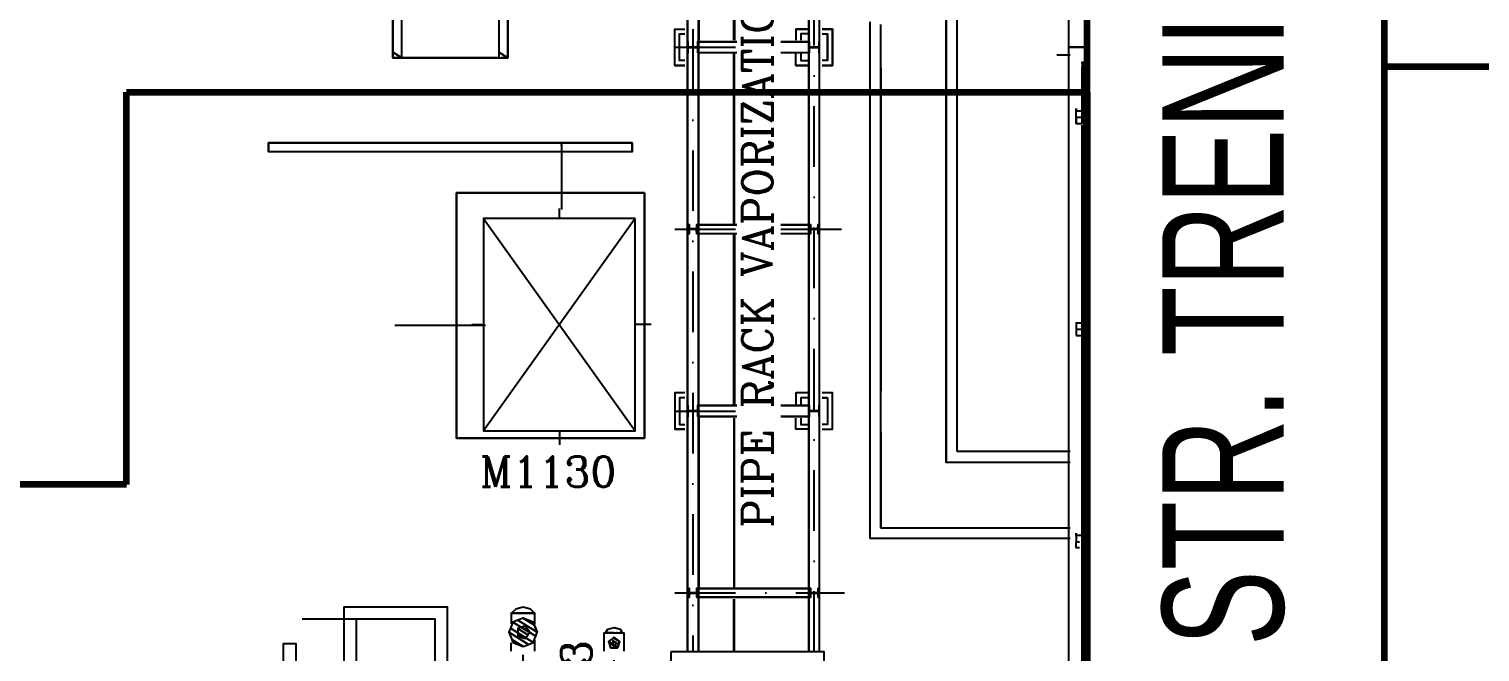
# Model space of a CAD drawing. Extents: x -57244 to 324435, y 15553 to 159369.
# Drawn here: x 30726 to 54649, y 62298 to 72573 of the extents above; entities that cross this region are included whole.
import ezdxf
from ezdxf.enums import TextEntityAlignment as Align

# ---------------------------------------------------------------- set-up
doc = ezdxf.new("R2010")
doc.units = 0
doc.header["$LTSCALE"] = 2000
doc.header["$MEASUREMENT"] = 0
doc.linetypes.add('DASHDOT', pattern=[1, 0.5, -0.25, 0, -0.25])
doc.layers.add('AREE PDL', color=7, linetype='CONTINUOUS', lineweight=100)
doc.layers.add('BASE', color=253, linetype='CONTINUOUS')
doc.layers.add('SCRITTE', color=7, linetype='CONTINUOUS')
doc.styles.add('ROMANC', font='ROMANC', dxfattribs={"height": 0.2})
doc.styles.add('TXT', font='TXT', dxfattribs={"height": 0.2})

msp = doc.modelspace()

# ---------------------------------------------------------------- linework, layer by layer
at = {"layer": 'AREE PDL'}
for p, q in [((53072, 102336), (53072, 71498)), ((48172, 71534), (48172, 89198)), ((68012, 71949), (53072, 71949)), ((32332, 65062), (32332, 71534)), ((32332, 71534), (48172, 71534)), ((48172, 71534), (48172, 24078)), ((32332, 65062), (18795, 65061))]:
    msp.add_line(p, q, dxfattribs=at)
msp.add_lwpolyline([(53072, 71949), (53072, 53837), (77752, 53837), (77752, 71949)], close=True, dxfattribs=at)
at = {"layer": 'BASE', "linetype": 'DASHDOT'}
for p, q in [((41672, 84573), (41672, 62299)), ((43672, 62299), (43672, 84638)), ((41372, 72273), (42395, 72273)), ((47672, 72148), (47891, 72148)), ((39472, 69453), (39472, 69615)), ((41372, 69273), (42395, 69273)), ((43121, 69273), (44174, 69273)), ((38026, 67698), (38197, 67698)), ((40985, 67698), (40728, 67698)), ((41372, 66273), (42395, 66273)), ((39472, 65928), (39472, 65714)), ((41372, 63273), (44174, 63273)), ((38872, 59251), (38872, 63128)), ((40372, 61162), (40372, 62789))]:
    msp.add_line(p, q, dxfattribs=at)
at = {"layer": 'BASE', "linetype": 'Continuous'}
for p, q in [((41582, 84270), (41582, 62299)), ((41762, 62299), (41762, 84270)), ((43582, 62299), (43582, 84270)), ((43582, 84270), (43582, 62299)), ((43762, 62299), (43762, 84270)), ((42358, 72983), (42358, 72391)), ((45847, 72979), (45847, 65423)), ((46027, 65603), (46027, 72979)), ((41452, 72053), (41452, 72493)), ((43372, 72573), (43575, 72573)), ((43892, 72053), (43892, 72493)), ((44592, 72692), (44592, 65873)), ((44772, 65928), (44772, 72646)), ((48172, 72572), (48172, 72274)), ((48172, 72301), (48172, 72572)), ((48172, 72572), (48172, 72301)), ((41758, 72363), (42395, 72363)), ((41758, 72363), (41758, 72183)), ((41758, 72270), (41758, 72183)), ((43121, 72363), (43587, 72363)), ((47891, 72274), (47872, 72274)), ((47891, 72274), (47872, 72274)), ((47891, 72274), (48172, 72274)), ((48172, 72274), (47891, 72274)), ((47891, 72274), (48172, 72274)), ((48172, 72030), (48172, 72274)), ((48172, 72030), (48172, 72256)), ((48172, 72030), (48172, 72256)), ((38468, 72098), (36886, 72098)), ((36886, 72098), (38468, 72098)), ((41768, 69363), (41768, 72165)), ((41768, 69363), (41768, 72165)), ((42348, 72165), (42348, 69363)), ((42348, 69363), (42348, 72165)), ((42358, 69363), (42358, 72165)), ((42358, 69363), (42358, 72165)), ((48158, 72010), (48104, 72006)), ((48117, 72023), (48117, 72007)), ((48163, 72020), (48127, 72023)), ((48163, 72011), (48163, 72019)), ((48163, 72010), (48163, 71965)), ((48169, 72012), (48169, 71963)), ((41372, 71973), (41541, 71973)), ((43372, 71973), (43575, 71973)), ((44772, 71932), (44772, 66598)), ((44772, 71932), (44772, 66598)), ((48104, 72006), (48089, 72002)), ((48089, 72002), (48089, 71972)), ((48089, 71972), (48089, 71171)), ((48092, 72002), (48092, 71972)), ((48092, 71972), (48092, 71951)), ((48092, 71951), (48092, 71126)), ((48104, 71969), (48104, 72005)), ((48105, 71969), (48160, 71966)), ((48112, 71969), (48112, 72002)), ((48112, 71972), (48112, 71969)), ((48161, 71955), (48126, 71952)), ((48158, 72009), (48158, 71966)), ((48160, 71955), (48160, 71965)), ((48163, 71956), (48163, 71964)), ((48163, 60202), (48163, 71955)), ((48169, 71958), (48169, 71962)), ((48169, 71962), (48169, 71958)), ((47992, 71261), (47992, 71216)), ((47992, 71114), (47992, 71261)), ((47992, 71225), (48092, 71225)), ((47992, 71016), (47992, 71126)), ((48092, 71216), (48092, 71261)), ((48089, 70990), (48089, 67691)), ((48089, 70990), (48089, 67646)), ((48092, 70990), (48092, 67600)), ((48092, 67600), (48092, 70990)), ((37772, 65823), (37772, 69873)), ((40722, 69448), (38222, 65948)), ((38222, 69448), (40722, 65948)), ((41606, 69227), (41606, 69318)), ((41669, 69270), (41614, 69270)), ((41730, 69270), (41675, 69270)), ((41739, 69343), (42395, 69343)), ((41739, 69343), (41739, 69276)), ((41739, 69343), (41739, 69203)), ((41739, 69203), (41739, 69343)), ((41739, 69343), (41739, 69203)), ((41739, 69318), (41739, 69227)), ((41739, 69270), (41739, 69203)), ((41739, 69203), (42395, 69203)), ((41762, 69343), (41762, 69203)), ((41768, 66380), (41768, 69182)), ((41768, 66380), (41768, 69182)), ((42348, 66380), (42348, 69182)), ((42348, 69182), (42348, 66380)), ((42358, 69182), (42358, 66380)), ((42358, 66380), (42358, 69182)), ((43121, 69343), (43606, 69343)), ((43121, 69203), (43575, 69203)), ((43121, 69203), (43575, 69203)), ((43582, 69343), (43582, 69203)), ((43606, 69343), (43606, 69227)), ((43606, 69276), (43606, 69343)), ((43606, 69203), (43606, 69343)), ((43606, 69318), (43606, 69227)), ((43606, 69227), (43606, 69318)), ((43606, 69276), (43606, 69270)), ((43606, 69270), (43606, 69227)), ((43606, 69270), (43606, 69227)), ((43614, 69270), (43669, 69270)), ((43675, 69270), (43730, 69270)), ((43739, 69227), (43739, 69318)), ((43739, 69227), (43739, 69318)), ((47992, 67736), (47992, 67618)), ((47992, 67730), (48092, 67730)), ((48092, 67691), (48092, 67736)), ((48092, 67736), (48092, 67691)), ((38255, 67684), (36755, 67684)), ((48089, 64120), (48089, 67510)), ((48089, 64165), (48089, 67510)), ((43575, 66573), (43372, 66573)), ((41758, 66363), (42395, 66363)), ((41758, 66363), (41758, 66276)), ((43587, 66363), (43587, 66276)), ((43587, 66270), (43587, 66199)), ((43892, 66493), (43801, 66493)), ((42395, 66183), (41758, 66183)), ((41758, 66183), (42395, 66183)), ((41768, 66154), (41768, 63352)), ((41768, 63352), (41768, 66154)), ((42348, 66154), (42348, 63352)), ((42348, 66154), (42348, 63352)), ((42358, 63352), (42358, 66154)), ((42358, 63352), (42358, 66154)), ((43575, 66183), (43121, 66183)), ((43575, 66183), (43121, 66183)), ((43121, 66183), (43575, 66183)), ((43452, 66154), (43452, 66053)), ((41541, 65973), (41372, 65973)), ((43575, 65973), (43372, 65973)), ((44592, 65873), (44592, 64168)), ((44772, 64348), (44772, 65928)), ((47891, 65603), (46027, 65603)), ((47891, 65423), (45847, 65423)), ((47891, 64168), (44592, 64168)), ((47992, 64211), (47992, 64256)), ((47992, 64256), (47992, 64118)), ((47992, 64225), (48092, 64225)), ((47992, 64019), (47992, 64120)), ((48092, 64256), (48092, 64211)), ((48089, 60685), (48089, 63985)), ((48089, 60640), (48089, 63985)), ((41739, 63276), (41739, 63343)), ((41739, 63270), (41739, 63203)), ((41739, 63203), (43575, 63203)), ((41762, 63343), (41762, 63203)), ((41768, 62299), (41768, 63171)), ((41768, 62299), (41768, 63171)), ((42348, 62299), (42348, 63171)), ((42348, 63171), (42348, 62299)), ((42358, 62299), (42358, 63171)), ((42358, 62299), (42358, 63171)), ((43582, 63343), (43582, 63203)), ((43606, 63276), (43606, 63343)), ((38753, 63007), (38689, 62945)), ((37128, 62841), (35232, 62841)), ((39039, 62789), (39107, 62623)), ((38677, 62312), (38677, 62448)), ((39067, 62312), (39067, 62493)), ((40372, 62538), (40372, 62538)), ((40411, 62615), (40502, 62615)), ((40456, 62477), (40463, 62472))]:
    msp.add_line(p, q, dxfattribs=at)
for points in [[(41582, 62299), (41582, 84270), (41669, 84270)], [(41582, 62299), (41582, 84270), (41762, 84270), (41762, 62299)], [(43669, 84270), (43582, 84270), (43582, 62299)], [(43762, 62299), (43762, 84270), (43582, 84270), (43582, 62299)], [(47891, 72274), (47872, 72274), (47872, 78874), (47891, 78874)], [(47872, 72274), (47872, 78874), (47891, 78874)], [(47891, 72274), (47872, 72274), (47872, 78874), (47891, 78874)], [(47872, 72274), (47872, 78874), (47891, 78874)], [(36841, 72098), (36722, 72098), (36722, 74248), (38622, 74248), (38622, 72098), (38513, 72098)], [(41767, 72983), (41768, 72983), (41768, 72391)], [(42348, 72391), (42348, 72983), (41768, 72983), (41768, 72391)], [(42358, 72391), (42358, 72983), (42348, 72983), (42348, 72391)], [(47891, 65423), (45847, 65423), (45847, 72979)], [(47891, 65423), (45847, 65423), (45847, 72979)], [(41541, 71973), (41372, 71973), (41372, 72573), (41541, 72573)], [(41541, 72053), (41452, 72053), (41452, 72493), (41541, 72493)], [(43575, 72573), (43372, 72573), (43372, 72391)], [(43575, 72493), (43452, 72493), (43452, 72391)], [(43801, 71973), (43972, 71973), (43972, 72573), (43801, 72573)], [(43801, 72573), (43972, 72573), (43972, 71973), (43801, 71973)], [(43801, 72493), (43892, 72493), (43892, 72053), (43801, 72053)], [(42395, 72363), (41758, 72363), (41758, 72276)], [(42395, 72183), (41758, 72183), (41758, 72363), (42395, 72363)], [(41762, 72363), (41758, 72363), (41758, 72183), (41762, 72183), (41762, 72183)], [(43587, 72276), (43587, 72363), (43121, 72363)], [(43121, 72363), (43587, 72363), (43587, 72183), (43121, 72183)], [(43582, 72183), (43587, 72183), (43587, 72363), (43582, 72363)], [(47872, 60074), (47872, 72274), (47891, 72274)], [(47891, 60074), (47872, 60074), (47872, 72274), (47891, 72274)], [(47872, 60074), (47872, 72274), (47891, 72274)], [(47891, 60074), (47872, 60074), (47872, 72274), (47891, 72274)], [(47891, 72274), (47872, 72274), (47891, 72274)], [(47891, 72274), (47872, 72274), (47891, 72274)], [(43575, 71973), (43372, 71973), (43372, 72165)], [(43452, 72165), (43452, 72053), (43575, 72053)], [(48117, 72023), (48092, 72023), (48092, 72003), (48092, 72023), (48092, 72024)], [(48092, 72023), (48092, 72003), (48092, 72024), (48117, 72024)], [(48117, 72007), (48117, 72020), (48117, 72007)], [(48126, 72007), (48126, 72023), (48161, 72019)], [(48152, 72009), (48152, 72017), (48152, 72009)], [(48169, 72012), (48169, 72017), (48169, 72012)], [(48172, 72017), (48172, 72012), (48172, 71962)], [(48104, 71969), (48089, 71972), (48089, 71126)], [(48117, 71951), (48117, 60134), (48092, 60134), (48092, 67510)], [(48117, 71951), (48092, 71951), (48092, 71126)], [(48117, 71951), (48092, 71951), (48092, 71126), (48092, 71951), (48092, 71951)], [(48158, 71965), (48104, 71969), (48104, 71951)], [(48159, 72009), (48105, 72006), (48105, 71969)], [(48117, 71951), (48117, 71954), (48117, 71951)], [(48161, 71955), (48161, 60138), (48126, 60134)], [(48163, 60137), (48127, 60134), (48127, 71951), (48163, 71955)], [(48152, 71955), (48152, 71958), (48152, 71955)], [(48169, 60195), (48169, 60199), (48169, 71957)], [(48169, 71957), (48169, 60145), (48169, 60140)], [(48172, 71962), (48172, 71958), (48172, 60140), (48172, 60145)], [(48172, 60199), (48172, 60195), (48172, 71958)], [(40672, 70548), (40672, 70698), (34672, 70698), (34672, 70548)], [(39506, 70652), (39506, 70669), (39506, 69595)], [(41669, 69276), (41614, 69276), (41614, 69318)], [(41614, 69227), (41614, 69270), (41669, 69270)], [(41730, 69318), (41730, 69276), (41675, 69276)], [(41730, 69227), (41730, 69270), (41675, 69270)], [(42395, 69343), (41739, 69343), (41739, 69276)], [(42395, 69343), (41739, 69343), (41739, 69203), (42395, 69203)], [(41739, 69270), (41739, 69203), (42395, 69203)], [(43606, 69276), (43606, 69343), (43121, 69343)], [(43121, 69203), (43606, 69203), (43606, 69343), (43121, 69343)], [(43669, 69276), (43614, 69276), (43614, 69318)], [(43730, 69318), (43730, 69276), (43614, 69276), (43614, 69318)], [(43614, 69227), (43614, 69270), (43730, 69270), (43730, 69227)], [(43614, 69227), (43614, 69270), (43669, 69270)], [(43675, 69276), (43730, 69276), (43730, 69318)], [(43675, 69270), (43730, 69270), (43730, 69227)], [(48092, 67510), (48092, 60134), (48092, 60133), (48092, 67510), (48092, 60133), (48117, 60133)], [(41541, 66573), (41372, 66573), (41372, 65973), (41541, 65973)], [(43575, 66573), (43372, 66573), (43372, 66380)], [(43801, 65973), (43972, 65973), (43972, 66573), (43801, 66573)], [(43801, 65973), (43972, 65973), (43972, 66573), (43801, 66573)], [(41541, 66493), (41452, 66493), (41452, 66053)], [(41541, 66493), (41452, 66493), (41452, 66053), (41541, 66053)], [(42395, 66363), (41758, 66363), (41758, 66183), (42395, 66183)], [(41762, 66183), (41762, 66183), (41758, 66183), (41758, 66363), (41762, 66363)], [(42395, 66183), (41758, 66183), (41758, 66270)], [(43121, 66363), (43587, 66363), (43587, 66199)], [(43121, 66183), (43587, 66183), (43587, 66363), (43121, 66363)], [(43575, 66493), (43452, 66493), (43452, 66380)], [(43575, 66493), (43452, 66493), (43452, 66380)], [(43582, 66363), (43587, 66363), (43587, 66183), (43582, 66183)], [(43801, 66493), (43892, 66493), (43892, 66053), (43801, 66053)], [(43575, 65973), (43372, 65973), (43372, 66154)], [(43452, 66154), (43452, 66053), (43575, 66053)], [(44772, 65928), (44772, 64348), (47891, 64348)], [(48049, 64019), (47992, 64019), (47992, 64118), (48049, 64118)], [(43606, 63276), (43606, 63343), (41739, 63343)], [(43606, 63216), (43606, 63343), (41739, 63343)], [(35922, 62048), (35922, 63041), (37622, 63041), (37622, 62048)], [(39067, 62764), (39067, 62938), (39010, 62938), (38872, 62938), (38735, 62938), (38677, 62938), (38677, 62764)], [(38694, 62938), (38788, 62938), (38957, 62938), (39063, 62938), (38992, 63007), (38872, 63036), (38753, 63007), (38689, 62945)], [(39063, 62938), (39025, 62938), (38872, 62938), (38720, 62938), (38694, 62938)], [(37422, 62048), (37422, 62841), (36122, 62841), (36122, 62048)], [(40481, 62672), (40372, 62696), (40264, 62672)], [(40211, 62312), (40211, 62615), (40291, 62615), (40453, 62615), (40534, 62615), (40534, 62312)], [(40366, 62615), (40232, 62615), (40264, 62672), (40232, 62615), (40372, 62615), (40513, 62615), (40481, 62672), (40505, 62629)], [(40372, 62538), (40463, 62472), (40429, 62366), (40316, 62366)], [(40372, 62538), (40372, 62538), (40372, 62538)], [(40456, 62477), (40463, 62472), (40456, 62452)]]:
    msp.add_lwpolyline(points, dxfattribs=at)
for points in [[(47891, 72274), (48172, 72274)], [(47891, 72274), (48172, 72274)], [(47891, 72274), (48172, 72274)], [(47891, 72274), (48172, 72274)], [(48152, 72009), (48152, 72012)], [(48152, 71955), (48152, 71962)], [(48092, 71114), (47992, 71114), (47992, 71016), (48092, 71016)], [(48092, 70990), (48092, 67600)], [(34672, 70698), (40672, 70698), (40672, 70548), (34672, 70548)], [(40872, 69873), (40872, 65823), (37772, 65823), (37772, 69873)], [(40872, 69873), (37772, 69873), (37772, 65823), (40872, 65823)], [(40722, 69448), (38222, 69448), (38222, 65948), (40722, 65948)], [(47992, 67519), (48092, 67519), (48092, 67618), (47992, 67618)], [(43606, 63343), (43606, 63203), (41739, 63203), (41739, 63343)], [(35123, 59241), (34923, 59241), (34923, 62441), (35123, 62441)], [(40350, 62404), (40417, 62443), (40350, 62481)], [(41311, 62299), (41311, 61699), (43836, 61699), (43836, 62299)]]:
    msp.add_lwpolyline(points, close=True, dxfattribs=at)
for p in [(41762, 72363), (41762, 72363), (41762, 72276), (41762, 72270), (43582, 72270), (41762, 72183), (43582, 69343), (41762, 66363), (41762, 66363), (41762, 66276), (41762, 66270), (43582, 66270), (41762, 66183), (38872, 62938), (39034, 62938), (40232, 62615), (40410, 62615), (40475, 62615)]:
    msp.add_point(p, dxfattribs=at)

# ---------------------------------------------------------------- texts
at = {"layer": 'BASE', "linetype": 'Continuous', "style": 'ROMANC'}
for s, p in [('PIPE RACK VAPORIZATION AREA', (42985, 64345)), ('E43', (39999, 61185))]:
    msp.add_text(s, height=500, rotation=90, dxfattribs=at).set_placement(p)
msp.add_text('M1130', height=500, dxfattribs=at).set_placement((38161, 65023))
at = {"layer": 'SCRITTE', "color": 7, "linetype": 'Continuous', "style": 'TXT', "width": 0.7}
msp.add_text('STR. TRENI OVEST', height=2000, rotation=90, dxfattribs=at).set_placement((51410, 71031), align=Align.CENTER)

# ---------------------------------------------------------------- meshes
at = {"layer": 'BASE', "linetype": 'Continuous'}
mesh = msp.add_polyface(dxfattribs=at)
corners = [(36722, 72098), (36722, 72098), (36722, 72191), (36872, 72098), (36722, 73183), (38472, 72098), (36872, 73090), (36722, 73276), (38622, 72098), (38472, 72191), (36872, 73183), (36722, 74191), (38622, 73013), (38472, 73106), (36872, 74098), (36722, 74248), (38622, 73070), (38472, 73163), (36964, 74098), (38230, 74248), (38622, 74005), (38472, 74098), (38622, 74248)]
mesh.append_faces([[corners[k] for k in face] for face in [(0, 1, 3, 2), (2, 3, 6, 4), (4, 6, 10, 7), (5, 5, 8, 9), (7, 10, 14, 11), (9, 8, 12, 13), (11, 14, 18, 15), (13, 12, 16, 17), (15, 18, 21, 19), (17, 16, 20, 21), (19, 20, 22, 22)]], dxfattribs={"vtx0": -1, "vtx2": -1})
mesh = msp.add_polyface(dxfattribs=at)
corners = [(41587, 72183), (41596, 72183), (41587, 72189), (41596, 72270), (41587, 72276), (41606, 72270), (41587, 72282), (41596, 72276), (41608, 72270), (41587, 72283), (41596, 72277), (41598, 72276), (41748, 72183), (41618, 72270), (41587, 72289), (41596, 72283), (41608, 72276), (41758, 72183), (41748, 72189), (41737, 72270), (41587, 72363), (41596, 72357), (41727, 72276), (41758, 72257), (41748, 72263), (41746, 72270), (41596, 72363), (41737, 72276), (41758, 72263), (41748, 72269), (41748, 72270), (41739, 72276), (41758, 72264), (41748, 72270), (41748, 72276), (41758, 72270), (41748, 72363), (41758, 72357), (41758, 72363)]
mesh.append_faces([[corners[k] for k in face] for face in [(0, 0, 1, 2), (2, 1, 3, 4), (4, 3, 5, 6), (6, 7, 10, 9), (7, 5, 8, 11), (9, 10, 15, 14), (11, 8, 13, 16), (12, 12, 17, 18), (14, 15, 21, 20), (16, 13, 19, 22), (18, 17, 23, 24), (20, 21, 26, 26), (22, 19, 25, 27), (24, 23, 28, 29), (27, 25, 30, 31), (29, 28, 32, 33), (31, 32, 35, 34), (34, 35, 37, 36), (36, 37, 38, 38)]], dxfattribs={"vtx0": -1, "vtx2": -1})
mesh = msp.add_polyface(dxfattribs=at)
corners = [(43587, 72183), (43596, 72183), (43587, 72189), (43596, 72270), (43587, 72276), (43606, 72270), (43587, 72282), (43596, 72276), (43748, 72183), (43608, 72270), (43587, 72283), (43596, 72277), (43598, 72276), (43758, 72183), (43748, 72189), (43618, 72270), (43587, 72289), (43596, 72283), (43608, 72276), (43758, 72257), (43748, 72263), (43737, 72270), (43587, 72363), (43596, 72357), (43727, 72276), (43758, 72263), (43748, 72269), (43746, 72270), (43596, 72363), (43737, 72276), (43758, 72264), (43748, 72270), (43739, 72276), (43758, 72270), (43748, 72276), (43758, 72357), (43748, 72363), (43758, 72363), (43758, 72363)]
mesh.append_faces([[corners[k] for k in face] for face in [(0, 0, 1, 2), (2, 1, 3, 4), (4, 3, 5, 6), (6, 7, 11, 10), (7, 5, 9, 12), (10, 11, 17, 16), (12, 9, 15, 18), (8, 8, 13, 14), (16, 17, 23, 22), (18, 15, 21, 24), (14, 13, 19, 20), (22, 23, 28, 28), (24, 21, 27, 29), (20, 19, 25, 26), (29, 27, 31, 32), (26, 25, 30, 31), (32, 30, 33, 34), (34, 33, 35, 36), (36, 35, 38, 37)]], dxfattribs={"vtx0": -1, "vtx2": -1})
mesh = msp.add_polyface(dxfattribs=at)
corners = [(41606, 69203), (41614, 69203), (41606, 69208), (41614, 69270), (41606, 69275), (41730, 69203), (41622, 69270), (41606, 69280), (41614, 69276), (41732, 69203), (41730, 69204), (41623, 69270), (41606, 69281), (41614, 69280), (41622, 69276), (41739, 69203), (41730, 69208), (41630, 69270), (41606, 69285), (41606, 69343), (41614, 69338), (41714, 69276), (41739, 69260), (41730, 69266), (41723, 69270), (41606, 69343), (41613, 69343), (41614, 69342), (41722, 69276), (41739, 69265), (41730, 69270), (41614, 69343), (41723, 69276), (41739, 69266), (41730, 69276), (41739, 69270), (41730, 69343), (41739, 69338), (41739, 69343)]
mesh.append_faces([[corners[k] for k in face] for face in [(0, 0, 1, 2), (2, 1, 3, 4), (4, 3, 6, 7), (7, 6, 11, 12), (5, 5, 9, 10), (12, 8, 13, 18), (8, 11, 17, 14), (10, 9, 15, 16), (18, 13, 20, 25), (14, 17, 24, 21), (16, 15, 22, 23), (19, 20, 27, 26), (21, 24, 30, 28), (23, 22, 29, 30), (26, 27, 31, 31), (28, 29, 33, 32), (32, 33, 35, 34), (34, 35, 37, 36), (36, 37, 38, 38)]], dxfattribs={"vtx0": -1, "vtx2": -1})
mesh = msp.add_polyface(dxfattribs=at)
corners = [(43606, 69203), (43614, 69203), (43606, 69208), (43614, 69270), (43606, 69275), (43622, 69270), (43606, 69280), (43730, 69203), (43623, 69270), (43606, 69281), (43614, 69276), (43732, 69203), (43730, 69204), (43630, 69270), (43606, 69285), (43614, 69280), (43622, 69276), (43739, 69203), (43730, 69208), (43723, 69270), (43606, 69343), (43614, 69338), (43714, 69276), (43739, 69260), (43730, 69266), (43730, 69270), (43613, 69343), (43614, 69342), (43722, 69276), (43739, 69265), (43730, 69270), (43614, 69343), (43723, 69276), (43739, 69266), (43730, 69276), (43739, 69270), (43730, 69343), (43739, 69338), (43739, 69343)]
mesh.append_faces([[corners[k] for k in face] for face in [(0, 0, 1, 2), (2, 1, 3, 4), (4, 3, 5, 6), (6, 5, 8, 9), (7, 7, 11, 12), (9, 10, 15, 14), (10, 8, 13, 16), (12, 11, 17, 18), (14, 15, 21, 20), (16, 13, 19, 22), (18, 17, 23, 24), (20, 21, 27, 26), (22, 19, 25, 28), (24, 23, 29, 30), (26, 27, 31, 31), (28, 29, 33, 32), (32, 33, 35, 34), (34, 35, 37, 36), (36, 37, 38, 38)]], dxfattribs={"vtx0": -1, "vtx2": -1})
mesh = msp.add_polyface(dxfattribs=at)
corners = [(41587, 66183), (41596, 66183), (41587, 66189), (41596, 66270), (41587, 66276), (41606, 66270), (41587, 66282), (41596, 66276), (41608, 66270), (41587, 66283), (41596, 66277), (41598, 66276), (41748, 66183), (41618, 66270), (41587, 66289), (41596, 66283), (41608, 66276), (41758, 66183), (41748, 66189), (41737, 66270), (41587, 66363), (41596, 66357), (41727, 66276), (41758, 66257), (41748, 66263), (41746, 66270), (41596, 66363), (41737, 66276), (41758, 66263), (41748, 66269), (41748, 66270), (41739, 66276), (41758, 66264), (41748, 66270), (41748, 66276), (41758, 66270), (41748, 66363), (41758, 66357), (41758, 66363)]
mesh.append_faces([[corners[k] for k in face] for face in [(0, 0, 1, 2), (2, 1, 3, 4), (4, 3, 5, 6), (6, 7, 10, 9), (7, 5, 8, 11), (9, 10, 15, 14), (11, 8, 13, 16), (12, 12, 17, 18), (14, 15, 21, 20), (16, 13, 19, 22), (18, 17, 23, 24), (20, 21, 26, 26), (22, 19, 25, 27), (24, 23, 28, 29), (27, 25, 30, 31), (29, 28, 32, 33), (31, 32, 35, 34), (34, 35, 37, 36), (36, 37, 38, 38)]], dxfattribs={"vtx0": -1, "vtx2": -1})
mesh = msp.add_polyface(dxfattribs=at)
corners = [(43587, 66183), (43596, 66183), (43587, 66189), (43596, 66183), (43587, 66276), (43596, 66270), (43587, 66282), (43596, 66276), (43606, 66270), (43587, 66283), (43596, 66277), (43598, 66276), (43748, 66183), (43608, 66270), (43587, 66289), (43596, 66283), (43608, 66276), (43758, 66183), (43748, 66189), (43618, 66270), (43587, 66363), (43596, 66357), (43727, 66276), (43758, 66257), (43748, 66263), (43737, 66270), (43596, 66363), (43737, 66276), (43758, 66263), (43748, 66269), (43746, 66270), (43739, 66276), (43758, 66264), (43748, 66270), (43748, 66276), (43758, 66270), (43748, 66363), (43758, 66357), (43758, 66363)]
mesh.append_faces([[corners[k] for k in face] for face in [(0, 0, 1, 2), (2, 3, 5, 4), (4, 5, 8, 6), (6, 7, 10, 9), (7, 8, 13, 11), (9, 10, 15, 14), (11, 13, 19, 16), (12, 12, 17, 18), (14, 15, 21, 20), (16, 19, 25, 22), (18, 17, 23, 24), (20, 21, 26, 26), (22, 25, 30, 27), (24, 23, 28, 29), (27, 30, 33, 31), (29, 28, 32, 33), (31, 32, 35, 34), (34, 35, 37, 36), (36, 37, 38, 38)]], dxfattribs={"vtx0": -1, "vtx2": -1})
mesh = msp.add_polyface(dxfattribs=at)
corners = [(41606, 63203), (41614, 63203), (41606, 63208), (41614, 63270), (41606, 63275), (41730, 63203), (41622, 63270), (41606, 63280), (41732, 63203), (41730, 63204), (41623, 63270), (41606, 63281), (41614, 63276), (41739, 63203), (41730, 63208), (41630, 63270), (41606, 63285), (41614, 63280), (41622, 63276), (41739, 63260), (41730, 63266), (41723, 63270), (41606, 63343), (41614, 63338), (41714, 63276), (41739, 63265), (41730, 63270), (41613, 63343), (41614, 63342), (41722, 63276), (41739, 63266), (41614, 63343), (41723, 63276), (41739, 63270), (41730, 63276), (41739, 63338), (41730, 63343), (41739, 63343), (41739, 63343)]
mesh.append_faces([[corners[k] for k in face] for face in [(0, 0, 1, 2), (2, 1, 3, 4), (4, 3, 6, 7), (7, 6, 10, 11), (5, 5, 8, 9), (11, 12, 17, 16), (12, 10, 15, 18), (9, 8, 13, 14), (16, 17, 23, 22), (18, 15, 21, 24), (14, 13, 19, 20), (22, 23, 28, 27), (24, 21, 26, 29), (20, 19, 25, 26), (27, 28, 31, 31), (29, 25, 30, 32), (32, 30, 33, 34), (34, 33, 35, 36), (36, 35, 38, 37)]], dxfattribs={"vtx0": -1, "vtx2": -1})
mesh = msp.add_polyface(dxfattribs=at)
corners = [(43606, 63203), (43606, 63208), (43614, 63203), (43614, 63270), (43606, 63275), (43614, 63270), (43622, 63270), (43730, 63203), (43606, 63280), (43623, 63270), (43730, 63204), (43732, 63203), (43614, 63276), (43606, 63281), (43630, 63270), (43730, 63208), (43739, 63203), (43622, 63276), (43614, 63280), (43606, 63285), (43723, 63270), (43730, 63266), (43739, 63260), (43714, 63276), (43614, 63338), (43606, 63343), (43730, 63270), (43739, 63265), (43722, 63276), (43614, 63342), (43613, 63343), (43739, 63266), (43723, 63276), (43614, 63343), (43739, 63270), (43730, 63276), (43739, 63338), (43730, 63343), (43739, 63343)]
mesh.append_faces([[corners[k] for k in face] for face in [(0, 0, 2, 1), (1, 2, 5, 4), (4, 3, 6, 8), (8, 6, 9, 13), (7, 7, 11, 10), (13, 12, 18, 19), (12, 9, 14, 17), (10, 11, 16, 15), (19, 18, 24, 25), (17, 14, 20, 23), (15, 16, 22, 21), (25, 24, 29, 30), (23, 20, 26, 28), (21, 22, 27, 26), (30, 29, 33, 33), (28, 27, 31, 32), (32, 31, 34, 35), (35, 34, 36, 37), (37, 36, 38, 38)]], dxfattribs={"vtx0": -1, "vtx2": -1})
mesh = msp.add_polyface(dxfattribs=at)
corners = [(38706, 62457), (38687, 62503), (38872, 62388), (38637, 62623), (38959, 62424), (38665, 62689), (39039, 62457), (38706, 62789), (39080, 62557), (39107, 62623), (38786, 62822), (39107, 62623), (39058, 62743), (38872, 62858), (39039, 62789)]
mesh.append_faces([[corners[k] for k in face] for face in [(0, 0, 2, 1), (1, 2, 4, 3), (3, 4, 6, 5), (5, 6, 8, 7), (7, 8, 11, 10), (10, 9, 12, 13), (13, 12, 14, 14)]], dxfattribs={"vtx0": -1, "vtx2": -1})
mesh = msp.add_polyface(dxfattribs=at)
corners = [(38784, 62559), (38784, 62559), (38784, 62595), (38906, 62519), (38784, 62687), (38953, 62583), (38846, 62707), (38982, 62623), (38906, 62727)]
mesh.append_faces([[corners[k] for k in face] for face in [(0, 1, 3, 2), (2, 3, 5, 4), (4, 5, 7, 6), (6, 7, 8, 8)]], dxfattribs={"vtx0": -1, "vtx2": -1})
mesh = msp.add_polyface(dxfattribs=at)
corners = [(40316, 62366), (40429, 62366), (40288, 62453), (40433, 62379), (40282, 62472), (40463, 62472), (40365, 62533), (40372, 62538), (40372, 62538)]
mesh.append_faces([[corners[k] for k in face] for face in [(0, 0, 1, 2), (2, 1, 3, 4), (4, 3, 5, 6), (6, 5, 8, 7)]], dxfattribs={"vtx0": -1, "vtx2": -1})

doc.saveas('drawing.dxf')
